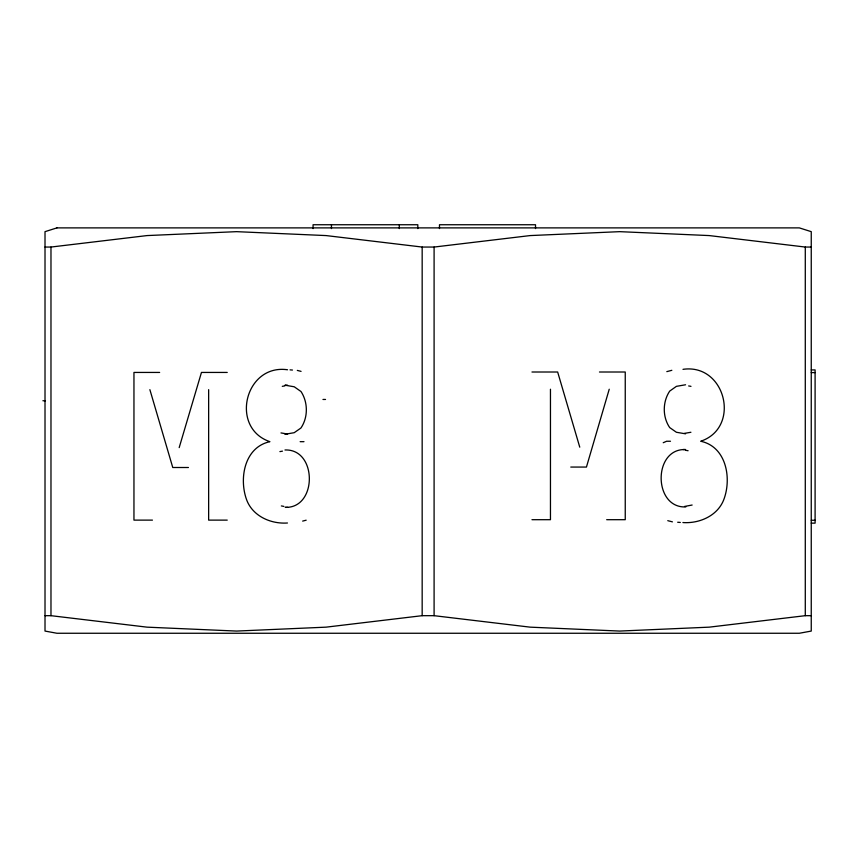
<?xml version="1.0" encoding="UTF-8"?>
<svg xmlns="http://www.w3.org/2000/svg" width="858" height="858" viewBox="0 0 858 858"><rect width="100%" height="100%" fill="white"/><g stroke="black" fill="none" stroke-linecap="round" stroke-linejoin="round"><path stroke-width="1.29" d="M609.234 389.221L586.443 467.063L570.774 467.063M179.183 447.619L201.458 372.436L227.231 372.436M663.234 442.717L666.634 441.248L670.484 441.248M666.816 371.632L671.835 370.313M302.659 521.096L306.167 520.195M684.512 506.456L692.138 505.03M279.901 451.608L282.454 451.147M282.293 386.336L284.899 385.875M685.553 384.77L676.415 386.347L669.712 391.098C662.526 401.759 662.408 416.956 669.712 427.595L676.415 432.271L685.553 433.826M684.341 433.387L690.915 432.271M45.013 247.05L50.976 247.05L147.05 235.575L236.572 231.66L326.094 235.575L422.168 247.05L434.094 247.05L530.169 235.575L619.69 231.66L709.223 235.575L805.287 247.05L811.25 247.05M811.25 615.679L805.287 615.679L709.223 627.155L619.69 631.07L530.169 627.155L434.094 615.679L422.168 615.679L326.094 627.155L236.572 631.07L147.05 627.155L50.976 615.679L45.013 615.679M682.989 369.337C725.6 363.138 741.28 427.584 700.718 441.248C725.9 446.6 731.595 477.08 724.313 498.176C718.661 515.315 699.999 523.745 682.904 522.554M287.537 369.766C244.991 363.631 229.472 427.97 269.895 441.677C244.83 447.115 239.103 477.423 246.182 498.53C251.737 515.701 270.367 524.217 287.451 522.994M811.25 369.927L815.1 369.927L815.1 523.144L811.25 523.144M531.971 372.007L557.657 372.007L579.761 447.179M599.474 372.007L625.246 372.007L625.246 519.691L606.67 519.691M159.642 372.436L133.955 372.436L133.955 520.12L152.445 520.12M811.25 372.597L815.1 372.597M287.537 385.199L284.974 385.199L294.251 386.786L300.997 391.527C308.065 402.241 308.204 417.396 300.911 428.035L294.187 432.7L284.974 434.266L287.537 434.266M322.962 399.453L325.525 399.453M42.9 400.74L45.463 400.74M300.139 441.677L303.989 441.677M682.989 449.56L685.553 449.56C652.809 448.241 653.142 508.333 685.81 506.928M188.428 467.503L172.758 467.503L149.882 389.65M287.795 507.357L285.231 507.357C317.514 508.472 317.321 448.627 284.974 449.989M531.971 519.691L550.461 519.691L550.461 389.221M227.231 520.12L208.644 520.12L208.644 389.65M811.25 520.27L815.1 520.27M677.681 522.254L680.308 522.458M290.036 369.862L292.46 370.045M280.984 432.925L284.899 433.59M688.663 385.95L690.98 386.347M685.542 450.257L688.095 450.729M281.349 505.93L283.934 506.413M297.308 370.409L301.072 371.375M667.771 520.677L672.425 521.857M805.287 247.05L805.287 615.679M535.521 228.593L535.521 224.742L439.478 224.742L439.478 228.593M434.094 247.05L434.094 615.679M422.168 247.05L422.168 615.679M417.814 228.593L417.814 224.742L313.063 224.742L313.063 228.593M399.313 224.742L399.313 228.593M331.456 224.742L331.456 228.593M50.976 247.05L50.976 615.679M56.928 227.885L45.013 231.66L45.013 631.07L56.928 633.258L799.334 633.258L811.25 631.07L811.25 231.66L799.334 227.885L56.928 227.885"/></g></svg>
